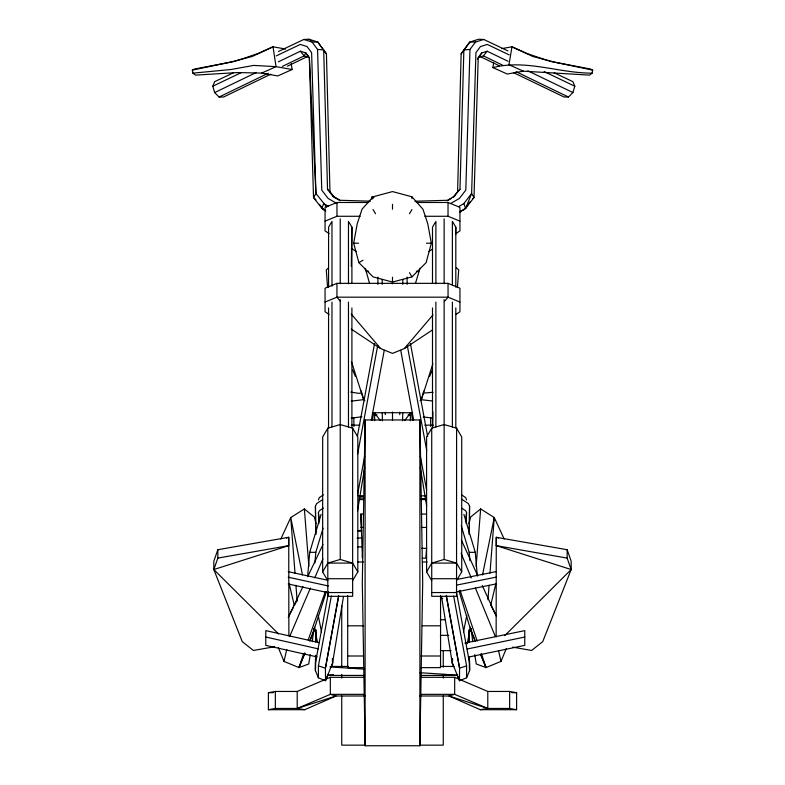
<?xml version="1.0" encoding="UTF-8"?>
<svg xmlns="http://www.w3.org/2000/svg" width="785" height="785" viewBox="0 0 785 785"><rect width="100%" height="100%" fill="white"/><g stroke="black" fill="none" stroke-linecap="round" stroke-linejoin="round"><path stroke-width="1.18" d="M327.806 580.635L322.635 571.882L322.684 436.96L327.806 428.168L340.229 424.548L352.642 428.168L357.823 436.96L357.823 571.882L352.642 580.635M328.542 427.815L328.572 307.926M328.572 287.124L328.591 227.179L331.417 222.332M385.258 414.666L385.258 412.213M407.101 284.386L407.101 277.076M431.721 428.168L431.721 596.306L456.546 596.306L456.595 428.168L444.133 424.548L431.721 428.168L426.589 436.96L426.589 571.882L431.721 580.635M496.14 636.92L496.267 537.293L567.143 549.716L571.176 561.206L571.176 569.547L542.729 641.659L531.592 650.461L512.683 647.134M455.899 314.432L459.941 311.753L459.941 288.203L448.029 283.346L336.971 283.346L336.932 297.181L340.101 300.92M343.447 596.708L332.526 663.197L325.52 680.742L318.416 677.808L315.442 670.665L315.482 662.736L328.63 591.694M469.558 669.791L469.401 656.525L469.558 670.665L466.584 677.808L459.48 680.742L459.568 668.143L446.459 595.825M315.442 669.791L315.59 655.328L315.442 670.665M315.855 630.012L315.727 642.061L315.904 629.992M469.558 506.276L469.273 534.349L469.558 506.276L468.409 503.627L461.364 498.975M351.287 266.282L351.906 227.179L349.04 222.332M455.702 234.509L455.81 227.179L452.376 221.36L452.376 284.975M365.103 419.965L362.307 582.882L365.103 745.75L419.897 745.75L422.693 582.882L419.897 419.965L365.103 419.965L365.103 745.75M432.663 427.805L432.918 411.88M371.933 198.801L371.972 196.947L374.406 196.947M483.766 39.476L475.514 42.047L469.97 49.426L463.876 49.926L459.981 189.342L453.112 197.447L457.606 191.628L461.129 53.861L469.793 42.047L478.585 39.25L483.766 39.476L507.973 50.937M402.558 420.858L402.784 412.449M469.97 49.426L465.799 190.117L459.392 198.458L450.727 203.443M466.153 523.624L466.584 512.644L465.662 510.77L461.649 508.111M452.572 658.546L452.337 663.423L453.671 666.671M452.572 659.802L452.337 663.423L441.553 596.708M487.956 599.809L489.065 585.296M489.987 573.197L494.256 517.551L480.646 508.935L470.617 517.05L468.979 523.703M472.707 641.708L471.216 628.726M476.122 566.387L480.646 508.935M307.671 576.082L309.712 552.326L321.114 514.352M314.883 563.012L315.805 552.326L323.067 528.158M465.456 521.132L466.584 512.644M310.242 654.602L308.75 663.973L298.997 667.593L284.013 661.402L278.273 647.497M312.293 641.708L313.784 628.726M357.548 510.888L364.701 467.369M372.443 420.23L373.631 412.979M493.686 62.82L492.882 67.608L507.267 74.025L523.35 71.18L589.506 75.124L592.155 73.152L592.665 70.13L590.506 69.031L549.549 61.24M338.541 595.825L325.432 668.143L325.52 680.742M353.652 243.213L357.224 223.794L362.032 209.222L373.071 196.809L392.5 191.579L411.929 196.809L422.968 209.222L427.776 223.794L431.348 243.213L426.127 262.641L411.929 276.889L392.5 282.06L373.071 276.889L358.873 262.641L353.652 243.213L358.51 243.213M357.381 436.362L374.533 343.644M318.416 677.808L318.416 665.896L331.339 596.06M357.636 453.975L377.693 345.606M338.796 595.903L325.432 668.143L318.416 665.896M357.518 494.776L364.642 456.242M371.334 420.122L384.257 350.296M463.493 631.876L466.81 615.263M467.222 643.749L470.539 627.136M475.111 641.1L471.029 631.169L471.51 628.775M482.52 574.954L494.256 517.551L504.176 539.02M284.013 661.402L286.741 649.45M490.782 605.058L495.835 583.726M457.459 287.163L458.705 269.883L456.409 267.813M420.122 400.762L421.594 398.888L423.763 390.979M415.461 283.375L420.024 268.284M513.449 72.603L564.032 96.977L568.468 97.026L572.913 92.532L574.797 86.213L572.913 81.669L554.2 72.819M432.869 363.828L421.594 398.888M309.722 640.766L313.745 630.708L326.432 591.507M304.894 653.248L298.997 667.593L303.579 653.777M288.87 635.84L288.733 537.293L217.857 549.716L213.824 561.206L213.824 569.547L242.271 641.659L253.408 650.461L274.681 646.722M278.518 633.927L213.824 569.547L217.857 558.096L217.857 549.716M308.201 639.952L325.402 591.419M318.416 499.957L319.338 497.572L323.361 494.903M298.997 667.593L304.806 653.061M459.598 212.313L465.662 208.349L471.618 193.502L475.926 52.624L480.459 46.58L487.289 44.431L509.161 54.871M270.815 74.212L223.539 97.026L219.093 97.026L214.648 92.581L212.813 86.213L214.648 81.669L233.361 72.819M309.889 641.1L313.971 631.169L313.49 628.775M325.971 679.653L328.199 674.246M331.329 666.671L332.663 663.423L332.428 658.546M474.758 654.602L476.25 663.973L486.003 667.593L500.987 661.402L506.286 648.567M429.65 376.329L432.044 370.697M289.743 636.301L310.409 588.024M314.736 577.917L322.91 558.832M315.442 506.276L315.756 534.349L315.442 506.276L316.59 503.627L322.625 499.633M280.824 539.02L290.744 517.551L304.354 508.935L314.383 517.05L316.021 523.703M288.242 617.54L302.981 586.572M307.72 576.622L322.978 544.545M318.847 523.624L318.416 512.644L319.338 510.77L323.351 508.111M471.029 631.169L459.058 591.027M289.125 615.342L293.148 607.776M294.296 605.608L297.162 600.201M409.495 213.755L411.929 209.585M435.322 222.332L432.496 227.179L432.496 283.454M426.589 571.882L431.721 563.09L444.133 559.469L456.546 563.09L461.727 571.882L456.546 580.635M322.635 571.882L327.806 563.09L340.229 559.469L352.642 563.09L357.823 571.882M477.398 59.081L481.794 52.899L487.151 51.211L508.042 61.269M461.129 53.861L469.793 42.047L475.514 42.047M481.794 52.899L478.222 57.668L474.003 197.535L465.662 208.349L459.431 211.95M458.548 206.671L463.837 203.59L471.618 193.502L474.003 197.535L472.413 199.037M463.837 209.86L465.25 208.025M466.663 206.2L470.205 201.617M404.687 420.456L410.575 412.949M478.673 57.393L483.393 55.882L487.151 51.211M351.307 329.141L380.588 348.54L392.5 353.397L404.412 348.54L432.986 314.922M444.899 300.92L448.068 297.181L448.029 283.346M504.755 635.644L571.176 569.547L567.143 558.096L567.143 549.716M457.606 191.628L459.981 189.342M328.591 267.813L326.295 269.883L327.541 287.163M428.639 251.622L432.682 248.953M455.899 233.567L459.941 230.888L459.941 207.338L448.029 202.481L416.295 202.481M404.412 348.54L432.682 329.808M454.947 195.887L447.381 200.283L414.951 201.225M358.873 262.641L363.043 260.208M447.342 200.783L451.189 198.556M291.235 63.683L292.118 69.531L277.733 75.949L261.65 73.103L237.374 72.554L195.494 75.124L192.845 73.152L192.335 70.13L194.494 69.031L235.451 61.24M214.648 92.581L256.43 72.426M278.42 61.819L300.41 51.211L305.777 52.899L309.349 57.668L315.943 193.502L313.519 197.535L321.899 208.349L325.814 211.087M219.093 97.026L268.176 73.29M282.355 66.431L304.168 55.882L305.777 52.899L308.937 57.393L304.168 55.882L300.41 51.211M287.31 66.264L308.201 56.186M212.813 86.213L241.24 72.632M276.222 55.921L300.272 44.431L307.053 46.58L311.596 52.624L315.943 193.502L326.737 207.005M278.489 51.457L303.805 39.476L308.976 39.25L317.827 42.047L326.432 53.861L329.965 191.628L334.449 197.447L340.229 200.783M261.65 73.103L276.045 66.647L292.118 69.531M364.466 677.308L330.328 677.308L297.211 691.457L275.349 691.457L268.391 692.694L268.391 709.699L304.717 709.699L336.009 696.001L365.162 696.001M268.391 709.699L275.349 708.453L297.211 708.453L330.328 694.342L364.466 694.342M325.059 302.039L336.932 297.181L448.068 297.181L459.941 302.039M368.705 202.481L336.971 202.481L325.059 207.338L325.059 230.888L329.101 233.567M325.059 221.135L336.971 216.277L360.158 216.277M336.971 283.346L325.059 288.203L325.059 311.753L329.101 314.432M236.609 60.837L258.589 53.272L273.013 46.806L285.652 49.043M297.211 691.457L297.211 708.453L336.009 696.001L330.328 694.342L330.328 677.308M453.661 596.06L466.584 665.896L459.568 668.143L446.204 595.903M286.427 538.029L288.733 537.293L288.733 545.634L213.824 569.547M364.976 268.284L366.252 271.708L368.636 271.178M192.335 70.13L229.956 62.25L252.171 56.481L273.013 46.806L276.045 66.647L253.683 65.41L231.192 69.492L192.845 73.152M464.798 643.052L524.763 630.62L524.763 645.368L468.4 657.094M467.193 649.009L524.763 637.037M456.703 579.526L496.238 571.578M456.703 585.1L496.238 577.122M456.703 591.88L496.238 583.903M492.882 67.608C525.911 59.071 558.94 73.201 592.155 73.152M501.644 48.631L511.987 46.806L526.411 53.272L548.391 60.837M217.857 558.096L288.733 545.634M419.838 696.001L448.991 696.001L480.283 709.699L487.789 708.453L509.651 708.453L516.609 709.699L516.609 692.694L509.651 691.457L487.789 691.457L454.672 677.308L420.534 677.308M433.124 392.264L423.988 393.069M351.219 418.16L361.944 416.737M361.012 393.069L358.647 393.344L350.748 392.088M351.219 401.135L363.131 399.712M358.156 531.327L361.807 530.935M357.106 538.274L361.924 537.794M327.453 675.11L333.527 674.727M357.44 530.601L361.061 530.375M357.617 546.959L362.376 546.802M303.805 39.476L312.047 42.047L317.827 42.047L320.319 45.599M424.842 216.277L448.029 216.277L459.941 221.135M426.49 243.213L431.348 243.213M372.276 412.724L412.724 412.724M374.631 414.971L377.016 414.971M407.984 414.971L410.369 414.971M351.297 425.146L359.864 425.146M424.724 425.146L433.291 425.146M358.637 495.835L363.534 495.835M421.054 495.835L425.941 495.835M358.666 499.594L363.563 499.594M421.025 499.594L425.912 499.594M362.444 554.848L362.444 558.184L360.845 514.067L363.259 514.067M421.319 514.067L426.157 514.067M360.845 527.441L363.259 527.441M421.319 527.441L426.157 527.441M421.682 548.332L426.589 548.332L425.764 558.184L422.104 558.184M309.712 552.326L315.805 552.326M461.246 525.862L469.195 552.326L475.288 552.326L477.329 576.082M357.469 561.991L363.583 561.991M422.232 561.991L427.118 561.991M327.806 563.09L352.642 563.09M431.721 563.09L456.546 563.09M327.806 578.712L352.642 578.712M431.721 578.712L456.546 578.712M327.806 592.547L352.642 592.547M431.721 592.547L456.546 592.547M440.375 598.504L442.75 598.504M440.375 619.758L445.124 619.758M347.696 625.812L363.583 625.812M422.232 625.812L440.562 625.812M440.375 635.34L448.686 635.34M440.375 650.637L451.061 650.637M347.696 656.005L363.583 656.005M421.005 656.005L440.562 656.005M331.172 666.445L348.344 666.445M440.336 666.445L453.828 666.445M363.583 667.633L347.696 667.633L347.696 595.707M421.005 667.633L440.562 667.633L440.562 595.707M327.492 675.424L364.289 675.424M420.711 675.424L457.508 675.424M268.391 692.694L273.229 692.694M511.771 692.694L516.609 692.694M420.534 694.342L454.672 694.342L487.789 708.453L487.789 691.457M480.283 709.699L516.609 709.699M364.976 745.151L341.74 745.151L341.74 695.952M420.024 745.151L443.26 745.151L443.26 695.952M358.833 498.014L363.72 498.102M421.064 499.182L425.951 499.27M370.373 201.176L340.18 200.283L332.624 195.887L327.531 189.342L323.685 49.926L317.552 49.426L312.047 42.047M358.627 496.346L363.524 496.542M421.015 498.75L425.912 498.936M329.886 666.916L363.926 669.105M419.857 672.696L457.547 675.11M421.319 399.712L432.692 401.017M423.272 416.972L432.633 418.052M297.211 708.453L304.717 709.699M498.573 538.029L496.267 537.293L496.267 545.634L567.143 558.096M592.665 70.13L555.044 62.25L532.829 56.481L511.987 46.806L508.955 64.723L523.35 71.18M288.223 571.657L327.227 580.144M288.223 577.211L328.405 585.983M288.223 583.991L328.405 592.763M416.364 271.178L418.748 271.708M319.495 642.67L265.781 630.62L265.781 645.368L317.111 656.927M265.781 637.037L318.308 648.861M496.267 545.634L571.176 569.547M487.789 708.453L448.991 696.001L454.672 694.342L454.672 677.308M544.172 71.582L574.797 86.213M527.834 70.807L572.913 92.532M483.393 55.882L503.028 65.371M516.118 71.7L568.468 97.026M480.459 56.706L499.152 65.714M336.794 203.443L328.13 198.458L321.762 190.117L317.552 49.426M325.019 210.144L321.899 208.349L323.685 203.59L328.552 206.406M308.976 39.25L310.978 40.457M351.307 248.286L356.361 251.622M461.639 494.903L465.662 497.572L466.584 499.957M332.624 195.887L334.449 197.447M315.943 199.782L313.519 197.535L309.349 57.668M327.531 189.342L329.965 191.628M351.219 313.99L380.588 348.54M351.435 361.532L363.406 398.888L364.878 400.762M374.425 412.949L380.313 420.456M319.466 204.365L323.685 209.86M320.937 46.492L326.432 53.861M332.526 663.197L332.428 659.802M373.071 209.585L375.505 213.755M456.595 428.168L461.727 436.96L461.727 571.882M409.495 272.67L411.929 276.889M491.037 605.608L496.032 615.342M461.384 540.119L477.643 575.513M482.216 585.463L496.444 616.431M352.475 369.568L355.35 376.329M461.08 553.219L471.245 577.917M475.396 588.024L495.257 636.301M480.557 654.347L486.003 667.593L481.421 653.777M456.801 674.246L459.029 679.653M471.255 630.708L475.278 640.766M480.646 654.18L486.003 667.593M452.474 663.197L459.48 680.742M463.837 203.59L465.662 208.349M460.039 590.271L477.211 641.11M463.886 514.352L475.288 552.326M366.252 271.708L369.539 283.375M361.237 390.979L363.406 398.888M289.165 583.726L294.218 605.058M498.534 650.647L500.987 661.402M302.48 574.954L290.744 517.551L295.013 573.197M318.19 615.263L321.507 631.876M314.461 627.136L317.542 642.562M410.467 343.644L427.619 436.362M456.37 591.694L469.518 662.736L469.558 670.665M407.307 345.606L426.697 450.364M400.742 350.296L413.666 420.122M420.358 456.242L426.589 489.958M411.369 412.979L412.557 420.23M420.299 467.369L426.657 506.05M318.416 512.644L319.544 521.132M469.195 552.326L469.911 560.637M304.354 508.935L308.878 566.387M295.935 585.296L297.142 601.016M360.845 514.067L361.492 527.51M371.972 196.947L372.041 199.017M382.216 412.449L382.442 420.858M469.145 630.012L469.273 642.061L469.096 629.992M399.742 412.213L399.742 414.666M377.899 277.076L377.899 284.386M509.651 691.457L509.651 708.453M466.584 665.896L466.584 677.808M455.81 227.179L455.81 287.124M455.81 307.926L455.81 427.815M452.376 302.107L452.376 426.893M448.029 202.481L448.029 216.277M444.133 218.887L444.133 283.758M444.133 299.664L444.133 559.469M443.26 650.5L443.26 667.26M443.26 674.433L443.26 678.024M435.891 221.36L435.891 283.758M435.891 302.107L435.891 426.893M432.496 307.926L432.496 427.815M430.661 417.983L430.661 426.432M419.897 419.965L419.897 745.75M411.929 196.809L411.929 198.546M410.369 412.861L410.369 420.74M402.813 279.509L402.813 284.386M392.5 204.316L392.5 209.222M392.5 277.213L392.5 283.797M392.5 412.017L392.5 420.544M382.187 279.509L382.187 284.386M374.631 412.861L374.631 420.74M373.071 196.809L373.071 198.546M353.878 417.983L353.878 426.432M352.642 428.168L352.642 596.306L327.806 596.306L327.806 428.168M351.906 227.179L351.906 283.454M351.906 307.926L351.906 427.815M348.471 221.36L348.471 283.758M348.471 302.107L348.471 426.893M341.74 605.804L341.74 667.26M341.74 674.433L341.74 678.024M340.229 218.887L340.229 283.758M340.229 299.664L340.229 559.469M336.971 202.481L336.971 216.277M331.976 221.36L331.976 286.201M331.976 302.107L331.976 426.893M275.349 691.457L275.349 708.453"/></g></svg>
